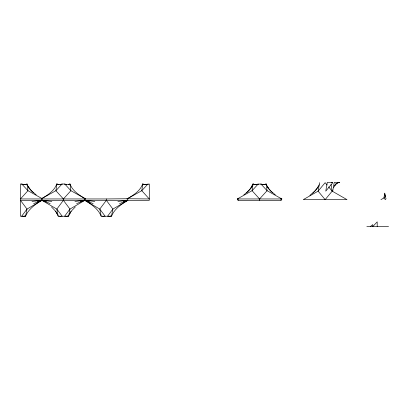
<?xml version="1.0" encoding="UTF-8"?>
<svg xmlns="http://www.w3.org/2000/svg" width="409" height="409" viewBox="0 0 409 409"><rect width="100%" height="100%" fill="white"/><g stroke="black" fill="none" stroke-linecap="round" stroke-linejoin="round"><path stroke-width="0.61" d="M59.642 216.162L60.016 216.443L61.324 216.162M102.593 216.162L102.966 216.443L104.269 216.162M319.587 182.675L318.115 191.136L325.14 199.643L347.016 199.643L332.169 191.136L328.652 186.908M332.711 191.136L334.235 182.424L339.741 182.675L337.89 182.675M24.586 215.957L25.547 216.238L27.009 209.081L41.922 200.328L51.841 201.422M110.476 215.957L111.442 216.238L112.904 209.081L127.818 200.328L127.818 198.738L149.29 198.958L141.795 190.691L142.746 184.004L144.193 184.423M111.55 216.238C114.362 208.871 121.376 204.28 127.818 200.328L117.899 201.422M21.641 184.423L21.81 184.004L23.645 184.485M64.591 184.423L64.76 184.004L65.808 184.301A7.342 3.338 30.7 0 0 68.998 184.556M260.768 184.423L260.937 184.004L261.407 184.142M246.683 192.772L250.671 188.656L253.033 184.004L254.383 184.423M75.328 206.893L71.151 211.264L68.492 216.238L67.531 215.957M250.671 188.656L253.033 184.004L253.483 184.26M333.713 187.388L336.091 183.702L337.231 183.155L334.337 185.819L336.091 183.702L338.355 182.675M319.219 184.791L316.811 189.024L312.732 193.268M69.883 213.452L71.151 211.264M258.381 184.423L258.181 184.014L252.082 190.691L237.297 198.958L238.099 200.328L281.049 200.328L281.852 198.958L267.067 190.691L260.937 184.004L257.624 184.178M21.641 216.238L27.009 209.081L20.45 200.328L149.29 200.328L149.29 184.004L146.095 184.485M69.985 184.004L70.89 190.691L63.395 198.958L63.395 200.328L56.836 209.081L58.206 216.238M64.591 216.238L69.959 209.081L84.867 200.328L94.786 201.422M144.086 184.423L142.634 184.004C140.159 191.136 133.17 195.308 127.01 198.958L127.818 198.738L106.345 198.958L106.345 200.328L99.781 209.081L101.248 216.238M107.536 216.238L112.904 209.081L106.345 200.328M318.013 186.908L314.772 191.146L309.853 195.395M332.793 182.675L325.769 191.136L327.287 182.424L332.793 182.675L331.561 182.675M259.577 200.328L259.577 198.958L267.067 190.691L266.213 184.004M243.836 194.832C247.629 191.969 251.305 188.391 253.033 184.004L252.082 190.691L259.577 198.958L281.852 198.958M370.293 226.576L372.768 224.628L372.768 226.576L377.19 221.867L377.19 226.576M38.702 202.317C33.344 205.804 27.97 210.262 25.547 216.238M39.228 201.99L41.922 200.328L46.473 201.422M33.344 192.772L29.356 188.656L26.83 184.101L27.086 184.004M380.953 199.643L383.923 197.941L385.329 196.248L384.767 193.104L383.923 197.941L385.329 199.643L386.03 198.794L384.649 193.789M127.01 198.958L141.795 190.691L147.925 184.004L148.099 184.423M26.575 184.239L25.971 184.485M33.645 203.61L41.922 200.328L50.2 203.61M76.595 203.61L84.867 200.328L89.418 201.422M119.54 203.61L127.818 200.328L123.267 201.422M68.922 184.485C72.137 183.237 65.721 185.338 70.051 184.004C72.531 191.136 79.515 195.308 85.675 198.958L20.45 198.958L27.945 190.691L26.994 184.004L25.639 184.423M265.098 184.485L266.116 184.004L268.483 188.656L272.466 192.772M257.491 184.214L257.261 184.275M41.12 198.958L42.73 198.958L27.945 190.691L21.81 184.004L20.45 184.004L20.45 216.238L25.164 216.238M84.065 198.958L106.345 198.958M237.297 198.958L259.577 198.958M37.377 201.422L41.922 200.328L56.836 209.081L62.204 216.238M80.322 201.422L84.867 200.328L93.145 203.61M60.205 184.485L62.035 184.004L64.76 184.004L70.89 190.691L85.675 198.958M256.382 184.485L257.179 184.301A7.342 3.338 -30.7 0 1 253.974 184.556M32.009 201.422L41.922 200.328L41.922 198.738M74.954 201.422L84.867 200.328L99.781 209.081L105.149 216.238M56.805 184.004L58.298 184.423M142.7 184.004L143.288 184.301A7.342 3.338 -30.7 0 0 146.054 184.556M66.754 184.423L65.23 184.423M22.285 184.423L24.065 184.423M59.786 184.423L61.549 184.423M145.676 184.423L147.444 184.423M255.962 184.423L257.466 184.423M261.555 184.423L263.186 184.423M264.766 184.423L266.116 184.004L265.62 184.285A7.342 3.338 30.7 0 1 262.813 184.556M58.681 216.238L68.114 216.238M68.589 216.238L69.959 209.081L63.395 200.328M101.626 216.238L111.059 216.238M366.847 226.576L388.55 226.576M262.767 184.485L261.97 184.301M262 184.306L262.036 184.316A7.342 3.338 30.7 0 0 265.175 184.556M261.888 184.275L261.448 184.152M22.694 184.26L22.863 184.301A7.342 3.338 30.7 0 0 26.048 184.556M58.19 184.423L56.744 184.004C54.351 190.937 47.638 195.067 41.662 198.646L55.905 190.691L62.035 184.004L62.204 184.423M254.02 184.474L253.784 184.393M108.416 216.162L109.724 216.443L110.098 216.162M65.471 216.162L66.774 216.443L67.148 216.162M22.526 216.162L23.829 216.443L24.203 216.162M253.503 184.27L253.575 184.301A7.342 3.338 -30.7 0 0 256.336 184.556M253.365 184.198L253.053 184.014M275.313 194.832L270.472 190.717L267.338 186.611L268.483 188.656M36.186 194.832L31.35 190.717L28.211 186.611L29.356 188.656M51.468 206.893L55.644 211.264L56.912 213.452M63.395 198.958L55.905 190.691L56.856 184.004L57.398 184.301A7.342 3.338 -30.7 0 0 60.159 184.556M327.093 185.026L325.14 182.675L318.115 191.136L303.263 199.643L325.14 199.643L332.169 191.136L331.009 184.49M55.644 211.264L58.298 216.238M101.135 216.238C98.324 208.871 91.309 204.28 84.867 200.328L84.867 198.738M281.049 198.738L281.049 200.328M238.099 198.738L238.099 200.328M26.381 184.347A7.342 3.338 30.7 0 1 23.686 184.556"/></g></svg>
